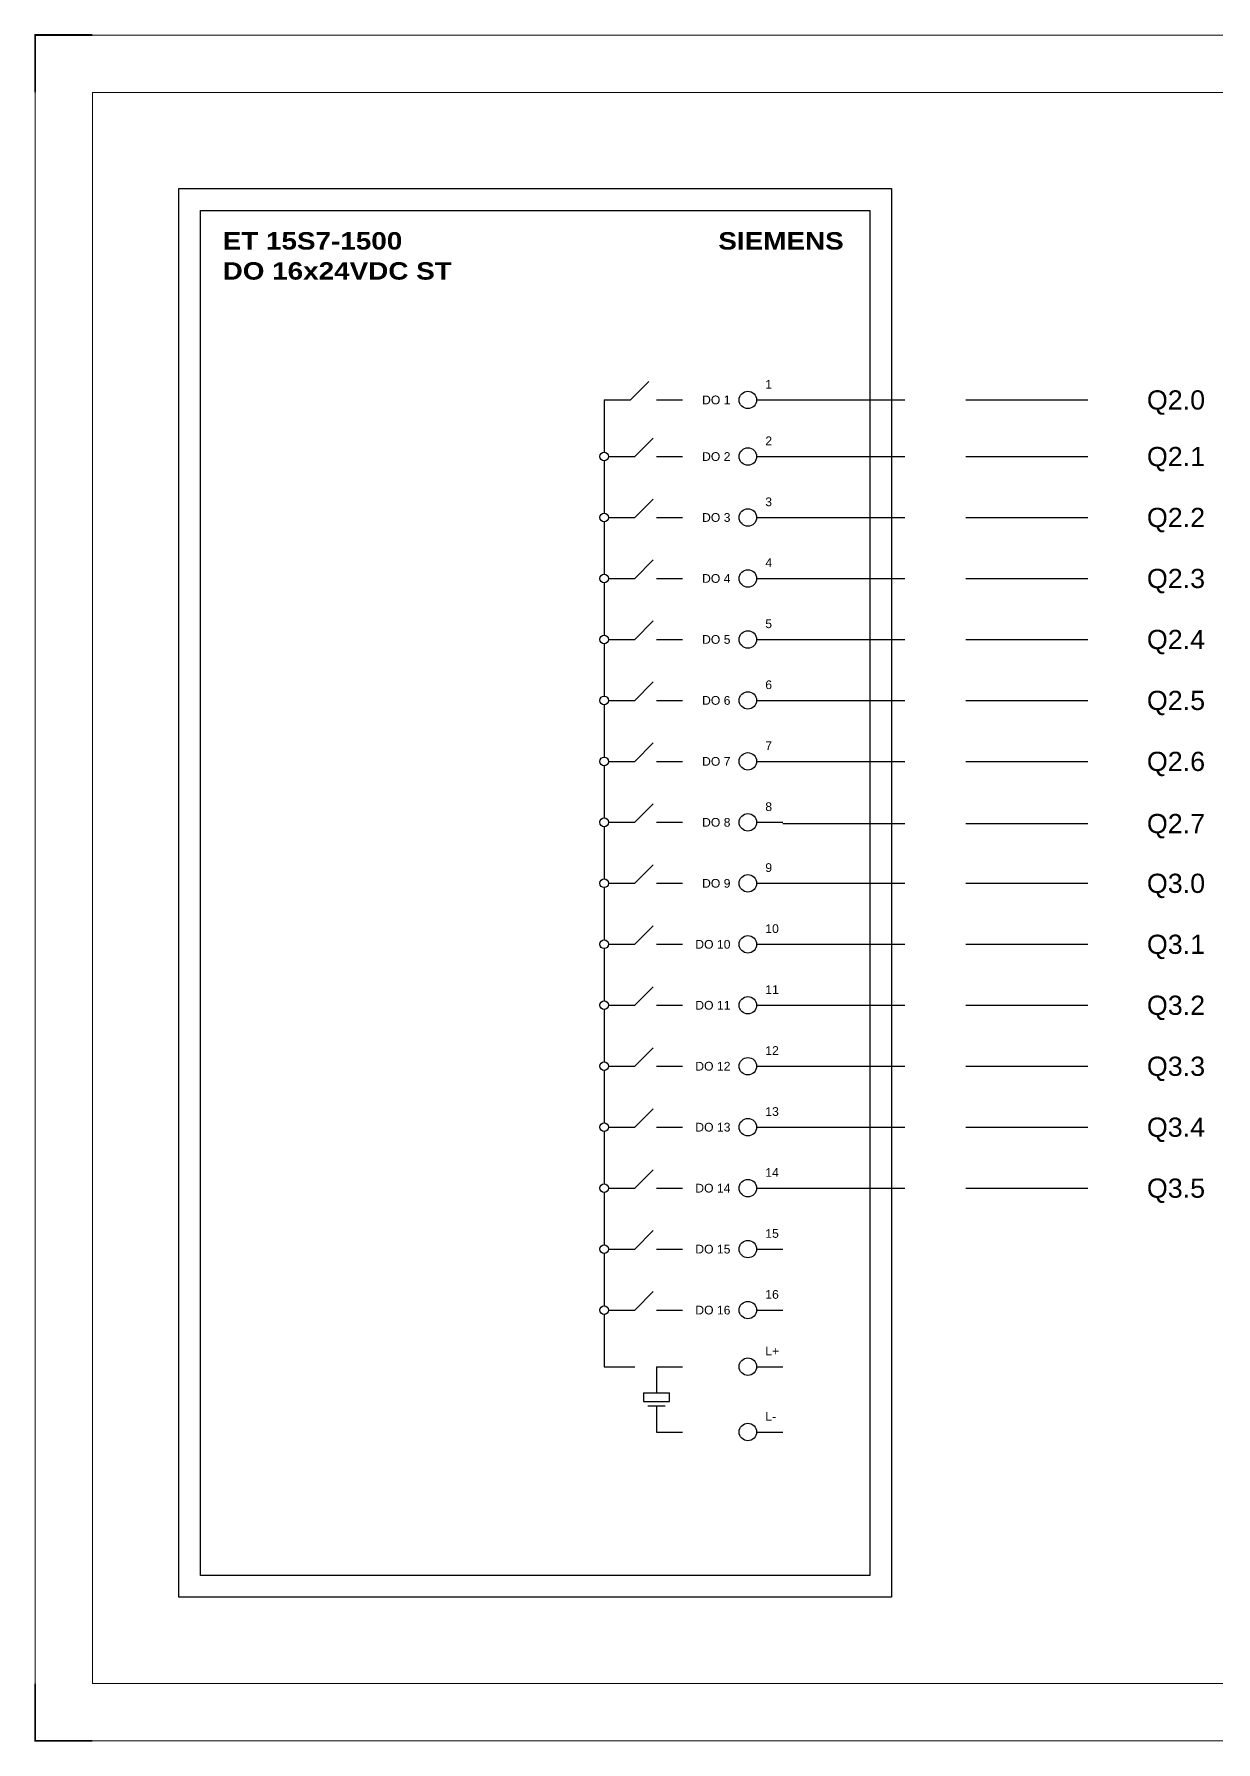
# Model space of a CAD drawing. Header units: centimetres. Extents: x -6233 to 67854, y 107 to 55669.
# Drawn here: x 38238 to 41312, y 25006 to 29450 of the extents above; entities that cross this region are included whole.
import ezdxf
from ezdxf.enums import TextEntityAlignment as Align

# ---------------------------------------------------------------- set-up
doc = ezdxf.new("R2010")
doc.units = ezdxf.units.CM
doc.header["$LTSCALE"] = 25.4
doc.linetypes.add('HIDDEN', pattern=[0.375, 0.25, -0.125])
doc.layers.add('Etiket-Line-L', color=7, linetype='Continuous')
doc.layers.add('EtIket-Line-S', color=2, linetype='Continuous')
doc.styles.add('Bold', font='ariblk.ttf', dxfattribs={"height": 25.4})
doc.styles.get("Standard").update_dxf_attribs({"font": 'arial.ttf', "height": 25.4})

# ---------------------------------------------------------------- blocks, each defined once
blk = doc.blocks.new('x5 Out Line')
at = {"const_width": 0.3}
for points in [[(9.65, 286.71), (0, 286.71), (0, 277.06)], [(0, 9.65), (0, 0), (9.65, 0)]]:
    blk.add_lwpolyline(points, dxfattribs=at)
at = {"lineweight": 15}
blk.add_lwpolyline([(395.8, 9.65), (395.8, 277.06), (9.65, 277.06), (9.65, 9.65)], close=True, dxfattribs=at)
at = {"layer": 'EtIket-Line-S', "lineweight": 9, "ltscale": 0.5}
blk.add_lwpolyline([(0, 0), (405.45, 0), (405.45, 286.71), (0, 286.71)], close=True, dxfattribs=at)

msp = doc.modelspace()

# ---------------------------------------------------------------- linework, layer by layer
at = {"ltscale": 50}
for p, q in [((39789, 28498), (39837.1, 28546.1)), ((39721, 28498), (39789, 28498)), ((39721, 28498), (39721, 28362)), ((39857, 28498), (39925, 28498)), ((39800.4, 28350.7), (39848.4, 28398.8)), ((39721, 28339.4), (39721, 28203.4)), ((39732.4, 28350.7), (39800.4, 28350.7)), ((39857, 28350.7), (39925, 28350.7)), ((39800.4, 28192.1), (39848.4, 28240.1)), ((39721, 28180.7), (39721, 28044.7)), ((39732.4, 28192.1), (39800.4, 28192.1)), ((39857, 28192.1), (39925, 28192.1)), ((39800.4, 28033.4), (39848.4, 28081.5)), ((39721, 28022.1), (39721, 27886.1)), ((39732.4, 28033.4), (39800.4, 28033.4)), ((39857, 28033.4), (39925, 28033.4)), ((39800.4, 27874.7), (39848.4, 27922.8)), ((39732.4, 27874.7), (39800.4, 27874.7)), ((39857, 27874.7), (39925, 27874.7)), ((39721, 27863.4), (39721, 27727.4)), ((39800.4, 27716.1), (39848.4, 27764.2)), ((39721, 27704.7), (39721, 27568.8)), ((39732.4, 27716.1), (39800.4, 27716.1)), ((39857, 27716.1), (39925, 27716.1)), ((39800.4, 27557.4), (39848.4, 27605.5)), ((39732.4, 27557.4), (39800.4, 27557.4)), ((39857, 27557.4), (39925, 27557.4)), ((39721, 27546.1), (39721, 27410.1)), ((39800.4, 27398.8), (39848.4, 27446.8)), ((39721, 27387.4), (39721, 27251.4)), ((39732.4, 27398.8), (39800.4, 27398.8)), ((39857, 27398.8), (39925, 27398.8)), ((39800.4, 27240.1), (39848.4, 27288.2)), ((39721, 27228.8), (39721, 27092.8)), ((39732.4, 27240.1), (39800.4, 27240.1)), ((39857, 27240.1), (39925, 27240.1)), ((39800.4, 27081.4), (39848.4, 27129.5)), ((39721, 27070.1), (39721, 26934.1)), ((39732.4, 27081.4), (39800.4, 27081.4)), ((39857, 27081.4), (39925, 27081.4)), ((39800.4, 26922.8), (39848.4, 26970.9)), ((39721, 26911.5), (39721, 26775.5)), ((39732.4, 26922.8), (39800.4, 26922.8)), ((39857, 26922.8), (39925, 26922.8)), ((39800.4, 26764.1), (39848.4, 26812.2)), ((39721, 26752.8), (39721, 26616.8)), ((39732.4, 26764.1), (39800.4, 26764.1)), ((39857, 26764.1), (39925, 26764.1)), ((39800.4, 26605.5), (39848.4, 26653.6)), ((39721, 26594.1), (39721, 26458.1)), ((39732.4, 26605.5), (39800.4, 26605.5)), ((39857, 26605.5), (39925, 26605.5)), ((39800.4, 26446.8), (39848.4, 26494.9)), ((39732.4, 26446.8), (39800.4, 26446.8)), ((39857, 26446.8), (39925, 26446.8)), ((39721, 26435.5), (39721, 26299.5)), ((39800.4, 26288.2), (39848.4, 26336.2)), ((39721, 26276.8), (39721, 26140.8)), ((39732.4, 26288.2), (39800.4, 26288.2)), ((39857, 26288.2), (39925, 26288.2)), ((39800.4, 26129.5), (39848.4, 26177.6)), ((39721, 26118.2), (39721, 25982.2)), ((39732.4, 26129.5), (39800.4, 26129.5)), ((39857, 26129.5), (39925, 26129.5)), ((39721, 25982.2), (39800.4, 25982.2)), ((39857, 25982.2), (39925, 25982.2)), ((39857, 25982.2), (39857, 25914.2)), ((39823, 25914.2), (39891, 25914.2)), ((39823, 25914.2), (39823, 25891.7)), ((39891, 25891.7), (39891, 25914.2)), ((39823, 25891.7), (39891, 25891.7)), ((39834.3, 25880.2), (39879.7, 25880.2)), ((39857, 25880.2), (39857, 25812.2)), ((39857, 25812.2), (39925, 25812.2))]:
    msp.add_line(p, q, dxfattribs=at)
at = {"color": 6, "ltscale": 50}
for p, q in [((40117.4, 28498), (40185.4, 28498)), ((40117.4, 28350.7), (40185.4, 28350.7)), ((40117.4, 28192.1), (40185.4, 28192.1)), ((40117.4, 28033.4), (40185.4, 28033.4)), ((40117.4, 27874.7), (40185.4, 27874.7)), ((40117.4, 27716.1), (40185.4, 27716.1)), ((40117.4, 27557.4), (40185.4, 27557.4)), ((40117.4, 27398.8), (40185.4, 27398.8)), ((40117.4, 27240.1), (40185.4, 27240.1)), ((40117.4, 27081.4), (40185.4, 27081.4)), ((40117.4, 26922.8), (40185.4, 26922.8)), ((40117.4, 26764.1), (40185.4, 26764.1)), ((40117.4, 26605.5), (40185.4, 26605.5)), ((40117.4, 26446.8), (40185.4, 26446.8)), ((40117.4, 26288.2), (40185.4, 26288.2)), ((40117.4, 26129.5), (40185.4, 26129.5)), ((40117.4, 25982.2), (40185.4, 25982.2)), ((40117.4, 25812.2), (40185.4, 25812.2))]:
    msp.add_line(p, q, dxfattribs=at)
at = {"color": 146, "linetype": 'HIDDEN', "ltscale": 50, "true_color": 0x105689}
for p, q in [((40185.4, 28498), (41032.8, 28498)), ((40185.4, 28350.7), (41032.8, 28350.7)), ((40185.4, 28192.1), (41032.8, 28192.1)), ((40185.4, 28033.4), (41032.8, 28033.4)), ((40185.4, 27874.7), (41032.8, 27874.7)), ((40185.4, 27716.1), (41032.8, 27716.1)), ((40185.4, 27557.4), (41032.8, 27557.4)), ((40185.4, 27395.6), (41032.8, 27395.6)), ((40185.4, 27240.1), (41032.8, 27240.1)), ((40185.4, 27081.4), (41032.8, 27081.4)), ((40185.4, 26922.8), (41032.8, 26922.8)), ((40185.4, 26764.1), (41032.8, 26764.1)), ((40185.4, 26605.5), (41032.8, 26605.5)), ((40185.4, 26446.8), (41032.8, 26446.8))]:
    msp.add_line(p, q, dxfattribs=at)
at = {"ltscale": 50}
msp.add_lwpolyline([(38614, 29047.9), (40468.7, 29047.9), (40468.7, 25382.1), (38614, 25382.1)], close=True, dxfattribs=at)
at = {"color": 6, "ltscale": 50}
msp.add_lwpolyline([(38670.7, 28991.2), (40412, 28991.2), (40412, 25438.8), (38670.7, 25438.8)], close=True, dxfattribs=at)
at = {"color": 6, "ltscale": 500}
for centre in [(40094.7, 28498), (40094.7, 28350.7), (40094.7, 28192.1), (40094.7, 28033.4), (40094.7, 27874.7), (40094.7, 27716.1), (40094.7, 27557.4), (40094.7, 27398.8), (40094.7, 27240.1), (40094.7, 27081.4), (40094.7, 26922.8), (40094.7, 26764.1), (40094.7, 26605.5), (40094.7, 26446.8), (40094.7, 26288.2), (40094.7, 26129.5), (40094.7, 25982.2), (40094.7, 25812.2)]:
    msp.add_circle(centre, 22.7, dxfattribs=at)
at = {"ltscale": 500}
for centre in [(39721, 28350.7), (39721, 28192.1), (39721, 28033.4), (39721, 27874.7), (39721, 27716.1), (39721, 27557.4), (39721, 27398.8), (39721, 27240.1), (39721, 27081.4), (39721, 26922.8), (39721, 26764.1), (39721, 26605.5), (39721, 26446.8), (39721, 26288.2), (39721, 26129.5)]:
    msp.add_circle(centre, 11.3, dxfattribs=at)

# ---------------------------------------------------------------- block references
at = {"layer": 'Etiket-Line-L', "lineweight": 0, "xscale": 15.48351216233742, "yscale": 15.48351216233742, "zscale": 15.48351216233742}
msp.add_blockref('x5 Out Line', (38240.2, 25008.3), dxfattribs=at)

# ---------------------------------------------------------------- texts
at = {"ltscale": 500, "style": 'Bold'}
for s, p in [('ET 15S7-1500', (38728.2, 28934.6)), ('DO 16x24VDC ST', (38728.2, 28856.4))]:
    msp.add_text(s, height=45.331, dxfattribs=at).set_placement(p, align=Align.TOP_LEFT)
msp.add_text('SIEMENS', height=45.33, dxfattribs=at).set_placement((40344, 28934.6), align=Align.TOP_RIGHT)
at = {"ltscale": 500}
for s, height, p in [('1', 22.7, (40140, 28520.7)), ('2', 22.7, (40140, 28373.4)), ('3', 22.7, (40140, 28214.7)), ('4', 22.7, (40140, 28056.1)), ('5', 22.7, (40140, 27897.4)), ('6', 22.7, (40140, 27738.7)), ('7', 22.7, (40140, 27580.1)), ('8', 22.7, (40140, 27421.4)), ('9', 22.7, (40140, 27262.8)), ('10', 22.67, (40140, 27104.1)), ('11', 22.67, (40140, 26945.5)), ('12', 22.67, (40140, 26786.8)), ('13', 22.67, (40140, 26628.1)), ('14', 22.67, (40140, 26469.5)), ('15', 22.67, (40140, 26310.8)), ('16', 22.67, (40140, 26152.2)), ('L+', 22.67, (40140, 26004.8)), ('L-', 22.67, (40140, 25834.8))]:
    msp.add_text(s, height=height, dxfattribs=at).set_placement(p, align=Align.BOTTOM_LEFT)
for s, p in [('DO 1', (40049.4, 28498)), ('DO 2', (40049.4, 28350.7)), ('DO 3', (40049.4, 28192.1)), ('DO 4', (40049.4, 28033.4)), ('DO 5', (40049.4, 27874.7)), ('DO 6', (40049.4, 27716.1)), ('DO 7', (40049.4, 27557.4)), ('DO 8', (40049.4, 27398.8)), ('DO 9', (40049.4, 27240.1)), ('DO 10', (40049.4, 27081.4)), ('DO 11', (40049.4, 26922.8)), ('DO 12', (40049.4, 26764.1)), ('DO 13', (40049.4, 26605.5)), ('DO 14', (40049.4, 26446.8)), ('DO 15', (40049.4, 26288.2)), ('DO 16', (40049.4, 26129.5))]:
    msp.add_text(s, height=22.67, dxfattribs=at).set_placement(p, align=Align.MIDDLE_RIGHT)
for s, p in [('Q2.0', (41132.8, 28498)), ('Q2.1', (41132.8, 28350.7)), ('Q2.2', (41132.8, 28192.1)), ('Q2.3', (41132.8, 28033.4)), ('Q2.4', (41132.8, 27874.7)), ('Q2.5', (41132.8, 27716.1)), ('Q2.6', (41132.8, 27557.4)), ('Q2.7', (41132.8, 27395.6)), ('Q3.0', (41132.8, 27240.1)), ('Q3.1', (41132.8, 27081.4)), ('Q3.2', (41132.8, 26922.8)), ('Q3.3', (41132.8, 26764.1)), ('Q3.4', (41132.8, 26605.5)), ('Q3.5', (41132.8, 26446.8))]:
    msp.add_text(s, height=50, dxfattribs=at).set_placement(p, align=Align.MIDDLE_LEFT)

doc.saveas('drawing.dxf')
